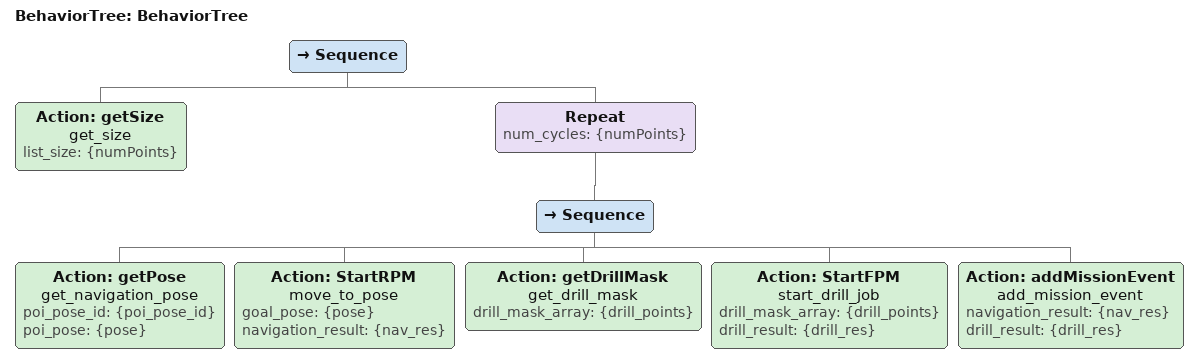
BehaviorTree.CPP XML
<?xml version="1.0"?>
<root main_tree_to_execute="BehaviorTree">
    <BehaviorTree ID="BehaviorTree">
                <Sequence>
                    <Action ID="getSize" name="get_size" list_size="{numPoints}"/>
                    <Repeat num_cycles="{numPoints}">
                        <Sequence>
                            <Action ID="getPose" name="get_navigation_pose" poi_pose_id="{poi_pose_id}" poi_pose="{pose}"/>
                            <Action ID="StartRPM" name="move_to_pose" goal_pose="{pose}" navigation_result="{nav_res}"/>
                            <Action ID="getDrillMask" name="get_drill_mask" drill_mask_array="{drill_points}"/>
                            <Action ID="StartFPM" name="start_drill_job" drill_mask_array="{drill_points}" drill_result="{drill_res}"/>
                            <Action ID="addMissionEvent" name="add_mission_event" navigation_result="{nav_res}" drill_result="{drill_res}"/>
                        </Sequence>
                    </Repeat>
                </Sequence>
    </BehaviorTree>
</root>
